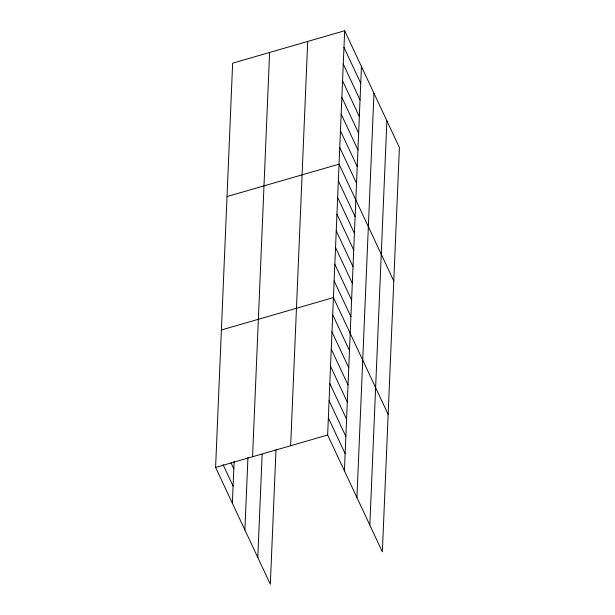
<?xml version="1.0" encoding="UTF-8"?>
<svg xmlns="http://www.w3.org/2000/svg" width="615" height="615" viewBox="0 0 615 615"><rect width="100%" height="100%" fill="white"/><g stroke="black" fill="none" stroke-linecap="round" stroke-linejoin="round"><path stroke-width="0.92" d="M275.997 449.657L270.323 584.25L215.596 467.431L232.647 63.153L344.677 30.75L399.404 147.569L382.353 551.847L327.634 435.028L344.677 30.75M232.362 503.224L234.138 461.227M244.893 529.961L247.953 457.422M252.565 456.737L269.616 52.459M257.793 557.513L262.144 454.424M290.657 445.721L307.708 41.443M344.4 470.829L361.451 66.543M356.923 497.566L373.974 93.28M369.83 525.11L386.881 120.832M227.02 196.562L339.057 164.159L393.777 280.986M221.392 329.978L333.43 297.575L388.15 414.395M215.596 467.431L327.634 435.028M343.977 47.424L360.744 83.225M343.27 64.106L360.044 99.899M342.57 80.78L359.337 116.573M341.863 97.454L358.637 133.255M341.164 114.136L357.93 149.929M340.464 130.811L357.23 166.603M339.757 147.485L356.523 183.285M338.35 180.841L355.116 216.634M337.65 197.515L354.417 233.316M336.943 214.189L353.71 249.99M336.244 230.871L353.01 266.664M335.536 247.545L352.303 283.338M334.837 264.219L351.603 300.02M334.13 280.901L350.896 316.694M332.7 314.757L349.474 350.55M331.977 331.939L348.743 367.732M331.254 349.12L348.021 384.921M330.532 366.302L347.298 402.102M329.801 383.483L346.576 419.284M329.079 400.665L345.845 436.466M328.356 417.846L345.123 453.647M231.017 462.895L233.815 468.861M223.107 464.74L233.093 486.042"/></g></svg>
